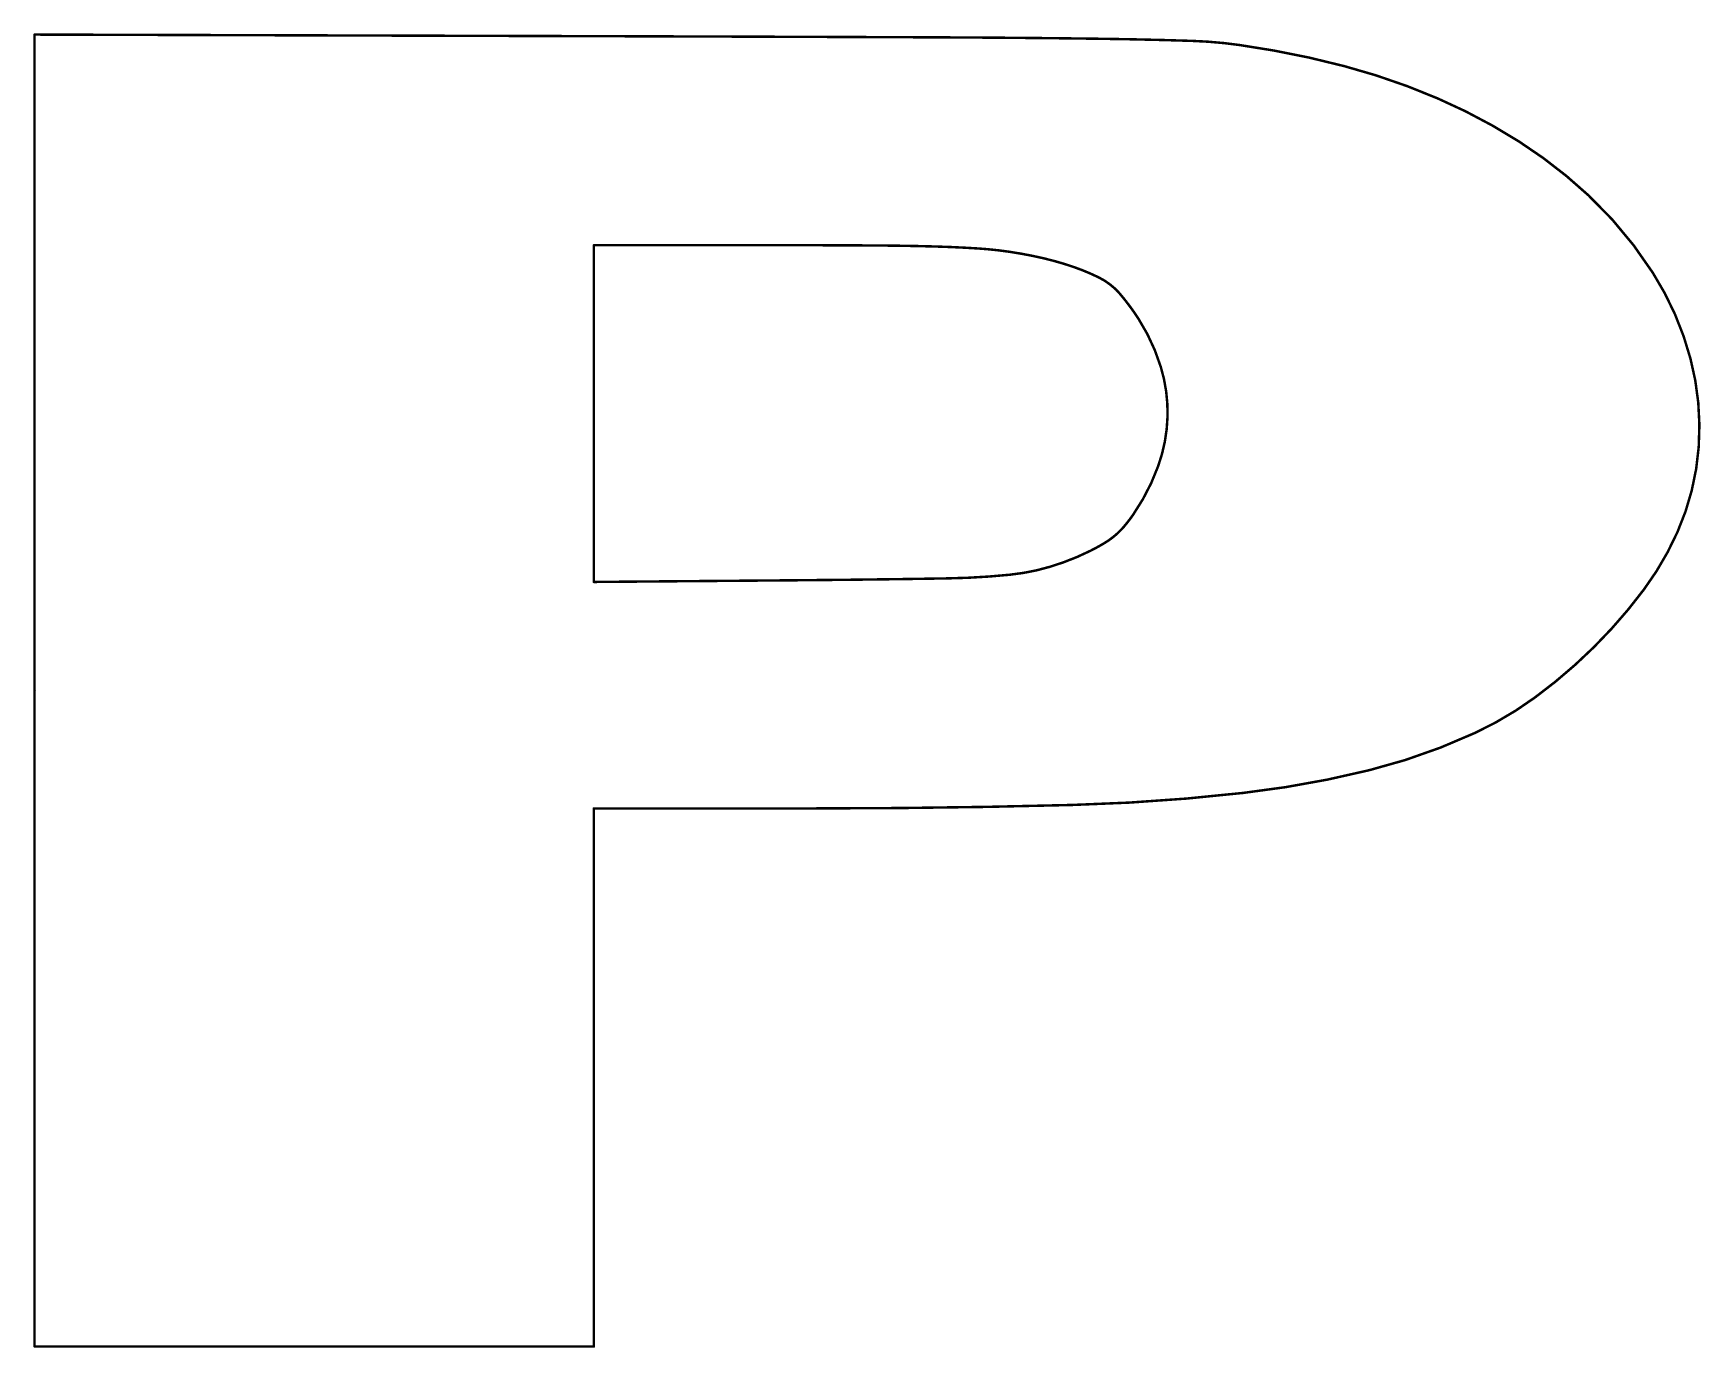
# Model space of a CAD drawing. Header units: millimetres. Extents: x -1282 to 950, y -5021 to 3311.
# Drawn here: x 118.81 to 127.33, y 75.27 to 81.99 of the extents above; entities that cross this region are included whole.
import ezdxf

# ---------------------------------------------------------------- set-up
doc = ezdxf.new("R2010")
doc.units = ezdxf.units.MM
doc.layers.add('TopOverlay', color=2, linetype='Continuous')

msp = doc.modelspace()

# ---------------------------------------------------------------- linework, layer by layer
at = {"layer": 'TopOverlay', "const_width": 0.0127}
for points in [[(118.8144, 81.9813), (121.7637, 81.9729)], [(118.8144, 78.6279), (118.8144, 81.9813)], [(121.6723, 80.0437), (121.6723, 80.9045)], [(121.6723, 80.9045), (122.6205, 80.9045)], [(121.6723, 79.1829), (121.6723, 80.0437)], [(121.6723, 79.1829), (122.7199, 79.1916)], [(118.8144, 75.2746), (118.8144, 78.6279)], [(121.6723, 76.6498), (121.6723, 78.0251)], [(121.6723, 78.0251), (122.7981, 78.0251)], [(121.6723, 75.2746), (121.6723, 76.6498)], [(118.8144, 75.2746), (120.2434, 75.2746)], [(120.2434, 75.2746), (121.6723, 75.2746)]]:
    msp.add_lwpolyline(points, dxfattribs=at)
at = {"layer": 'TopOverlay', "const_width": 0.00635}
for points in [[(118.8112, 81.9813, 1), (118.8176, 81.9813, 1)], [(118.8112, 81.9813, 1), (118.8176, 81.9813, 1)], [(121.7605, 81.9729, 1), (121.7669, 81.9729, 1)], [(121.7605, 81.9729, 1), (121.7669, 81.9729, 1)], [(123.4747, 81.9669, 1), (123.4811, 81.9669, 1)], [(123.4747, 81.9669, 1), (123.4811, 81.9669, 1)], [(124.263, 81.9598, 1), (124.2693, 81.9598, 1)], [(124.263, 81.9598, 1), (124.2693, 81.9598, 1)], [(124.725, 81.9491, 1), (124.7313, 81.9491, 1)], [(124.725, 81.9491, 1), (124.7313, 81.9491, 1)], [(124.9676, 81.928, 1), (124.974, 81.928, 1)], [(124.9676, 81.928, 1), (124.974, 81.928, 1)], [(125.5028, 81.8201, 1), (125.5092, 81.8201, 1)], [(125.5028, 81.8201, 1), (125.5092, 81.8201, 1)], [(125.9794, 81.6555, 1), (125.9858, 81.6555, 1)], [(125.9794, 81.6555, 1), (125.9858, 81.6555, 1)], [(126.3958, 81.4349, 1), (126.4021, 81.4349, 1)], [(126.3958, 81.4349, 1), (126.4021, 81.4349, 1)], [(126.751, 81.1594, 1), (126.7573, 81.1594, 1)], [(126.751, 81.1594, 1), (126.7573, 81.1594, 1)], [(121.6692, 80.9045, 1), (121.6755, 80.9045, 1)], [(121.6692, 80.9045, 1), (121.6755, 80.9045, 1)], [(122.6173, 80.9045, 1), (122.6236, 80.9045, 1)], [(122.6173, 80.9045, 1), (122.6236, 80.9045, 1)], [(123.1099, 80.9031, 1), (123.1163, 80.9031, 1)], [(123.1099, 80.9031, 1), (123.1163, 80.9031, 1)], [(123.4189, 80.8977, 1), (123.4253, 80.8977, 1)], [(123.4189, 80.8977, 1), (123.4253, 80.8977, 1)], [(123.6332, 80.8877, 1), (123.6395, 80.8877, 1)], [(123.6332, 80.8877, 1), (123.6395, 80.8877, 1)], [(123.7925, 80.8708, 1), (123.7988, 80.8708, 1)], [(123.7925, 80.8708, 1), (123.7988, 80.8708, 1)], [(123.9659, 80.8379, 1), (123.9722, 80.8379, 1)], [(123.9659, 80.8378, 1), (123.9722, 80.8378, 1)], [(124.1208, 80.7931, 1), (124.1271, 80.7931, 1)], [(124.1208, 80.7931, 1), (124.1271, 80.7931, 1)], [(127.0799, 80.7635, 1), (127.0862, 80.7635, 1)], [(127.0799, 80.7635, 1), (127.0862, 80.7635, 1)], [(124.2471, 80.7406, 1), (124.2534, 80.7406, 1)], [(124.2471, 80.7406, 1), (124.2534, 80.7406, 1)], [(124.3301, 80.6841, 1), (124.3365, 80.6841, 1)], [(124.3301, 80.6841, 1), (124.3365, 80.6841, 1)], [(124.355, 80.6583, 1), (124.3613, 80.6583, 1)], [(124.355, 80.6583, 1), (124.3613, 80.6583, 1)], [(124.3874, 80.6185, 1), (124.3938, 80.6185, 1)], [(124.3874, 80.6185, 1), (124.3938, 80.6185, 1)], [(124.4214, 80.5732, 1), (124.4277, 80.5732, 1)], [(124.4214, 80.5732, 1), (124.4277, 80.5732, 1)], [(124.4517, 80.5285, 1), (124.458, 80.5285, 1)], [(124.4517, 80.5285, 1), (124.458, 80.5285, 1)], [(124.5657, 80.2826, 1), (124.5721, 80.2826, 1)], [(124.5657, 80.2826, 1), (124.5721, 80.2826, 1)], [(127.2723, 80.3245, 1), (127.2786, 80.3245, 1)], [(127.2723, 80.3245, 1), (127.2786, 80.3245, 1)], [(121.6692, 80.0437, 1), (121.6755, 80.0437, 1)], [(121.6692, 80.0437, 1), (121.6755, 80.0437, 1)], [(124.6002, 80.0287, 1), (124.6065, 80.0287, 1)], [(124.6002, 80.0287, 1), (124.6065, 80.0287, 1)], [(127.3144, 79.8726, 1), (127.3207, 79.8726, 1)], [(127.3144, 79.8726, 1), (127.3207, 79.8726, 1)], [(124.5521, 79.7744, 1), (124.5585, 79.7744, 1)], [(124.5521, 79.7744, 1), (124.5585, 79.7744, 1)], [(124.4247, 79.5271, 1), (124.431, 79.5271, 1)], [(124.4247, 79.5271, 1), (124.431, 79.5271, 1)], [(124.3323, 79.4206, 1), (124.3386, 79.4206, 1)], [(124.3323, 79.4206, 1), (124.3386, 79.4206, 1)], [(124.3779, 79.4661, 1), (124.3843, 79.4661, 1)], [(124.3779, 79.4661, 1), (124.3843, 79.4661, 1)], [(127.2059, 79.4381, 1), (127.2122, 79.4381, 1)], [(127.2059, 79.4381, 1), (127.2122, 79.4381, 1)], [(124.2048, 79.3415, 1), (124.2112, 79.3415, 1)], [(124.2048, 79.3415, 1), (124.2112, 79.3415, 1)], [(124.2782, 79.3818, 1), (124.2845, 79.3818, 1)], [(124.2782, 79.3818, 1), (124.2845, 79.3818, 1)], [(124.001, 79.2609, 1), (124.0074, 79.2609, 1)], [(124.001, 79.2609, 1), (124.0074, 79.2609, 1)], [(121.6692, 79.1829, 1), (121.6755, 79.1829, 1)], [(121.6692, 79.1829, 1), (121.6755, 79.1829, 1)], [(122.7167, 79.1916, 1), (122.7231, 79.1916, 1)], [(122.7167, 79.1916, 1), (122.7231, 79.1916, 1)], [(123.4752, 79.2011, 1), (123.4816, 79.2011, 1)], [(123.4752, 79.2011, 1), (123.4816, 79.2011, 1)], [(123.7941, 79.2198, 1), (123.8004, 79.2198, 1)], [(123.7941, 79.2198, 1), (123.8004, 79.2198, 1)], [(127.0343, 79.1442, 1), (127.0407, 79.1442, 1)], [(127.0343, 79.1442, 1), (127.0407, 79.1442, 1)], [(126.7791, 78.85, 1), (126.7855, 78.85, 1)], [(126.7791, 78.85, 1), (126.7855, 78.85, 1)], [(118.8112, 78.6279, 1), (118.8176, 78.6279, 1)], [(118.8112, 78.6279, 1), (118.8176, 78.6279, 1)], [(126.4787, 78.593, 1), (126.485, 78.593, 1)], [(126.4787, 78.593, 1), (126.485, 78.593, 1)], [(126.1708, 78.4109, 1), (126.1771, 78.4109, 1)], [(126.1708, 78.4109, 1), (126.1771, 78.4109, 1)], [(125.6304, 78.2204, 1), (125.6367, 78.2204, 1)], [(125.6304, 78.2204, 1), (125.6367, 78.2204, 1)], [(124.1136, 78.0428, 1), (124.12, 78.0428, 1)], [(124.1136, 78.0428, 1), (124.12, 78.0428, 1)], [(124.9873, 78.1044, 1), (124.9937, 78.1044, 1)], [(124.9873, 78.1044, 1), (124.9937, 78.1044, 1)], [(121.6692, 78.0251, 1), (121.6755, 78.0251, 1)], [(121.6692, 78.0251, 1), (121.6755, 78.0251, 1)], [(122.7949, 78.0251, 1), (122.8013, 78.0251, 1)], [(122.7949, 78.0251, 1), (122.8013, 78.0251, 1)], [(121.6692, 76.6498, 1), (121.6755, 76.6498, 1)], [(121.6692, 76.6498, 1), (121.6755, 76.6498, 1)], [(118.8112, 75.2746, 1), (118.8176, 75.2746, 1)], [(118.8112, 75.2746, 1), (118.8176, 75.2746, 1)], [(120.2402, 75.2746, 1), (120.2465, 75.2746, 1)], [(120.2402, 75.2746, 1), (120.2465, 75.2746, 1)], [(121.6692, 75.2746, 1), (121.6755, 75.2746, 1)], [(121.6692, 75.2746, 1), (121.6755, 75.2746, 1)]]:
    msp.add_lwpolyline(points, format="xyb", close=True, dxfattribs=at)
at = {"layer": 'TopOverlay', "const_width": 0.0127}
for points in [[(121.7637, 81.9729, -0.000307), (123.4779, 81.9669)], [(123.4779, 81.9669, -0.002474), (124.2661, 81.9598)], [(124.2661, 81.9598, -0.004638), (124.7281, 81.9491)], [(124.7281, 81.9491, -0.026949), (124.9708, 81.928)], [(124.9708, 81.928, -0.029403), (125.506, 81.8201)], [(125.506, 81.8201, -0.037287), (125.9826, 81.6555)], [(125.9826, 81.6555, -0.04015), (126.3989, 81.4349)], [(126.3989, 81.4349, -0.046179), (126.7542, 81.1594)], [(126.7542, 81.1594, -0.062824), (127.0831, 80.7635)], [(122.6205, 80.9045, -0.001508), (123.1131, 80.9031)], [(123.1131, 80.9031, -0.005664), (123.4221, 80.8977)], [(123.4221, 80.8977, -0.008871), (123.6363, 80.8877)], [(123.6363, 80.8877, -0.020812), (123.7957, 80.8708)], [(123.7957, 80.8708, -0.020235), (123.969, 80.8379)], [(123.969, 80.8378, -0.026497), (124.124, 80.7931)], [(124.124, 80.7931, -0.029691), (124.2503, 80.7406)], [(127.0831, 80.7635, -0.077505), (127.2755, 80.3245)], [(124.2503, 80.7406, -0.072561), (124.3333, 80.6841)], [(124.3333, 80.6841, -0.030478), (124.3581, 80.6583)], [(124.3581, 80.6583, -0.010752), (124.3906, 80.6185)], [(124.3906, 80.6185, -0.010627), (124.4245, 80.5732)], [(124.4245, 80.5732, -0.012272), (124.4548, 80.5285)], [(124.4548, 80.5285, -0.068751), (124.5689, 80.2826)], [(124.5689, 80.2826, -0.081153), (124.6034, 80.0287)], [(127.2755, 80.3245, -0.082933), (127.3176, 79.8726)], [(124.6034, 80.0287, -0.080067), (124.5553, 79.7744)], [(127.3176, 79.8726, -0.086287), (127.209, 79.4381)], [(124.5553, 79.7744, -0.064757), (124.4279, 79.5271)], [(124.4279, 79.5271, -0.024707), (124.3811, 79.4661)], [(124.3355, 79.4206, -0.039547), (124.2813, 79.3818)], [(124.3811, 79.4661, -0.041514), (124.3355, 79.4206)], [(127.209, 79.4381, -0.055782), (127.0375, 79.1442)], [(124.208, 79.3415, -0.042682), (124.0042, 79.2609)], [(124.2813, 79.3818, -0.020155), (124.208, 79.3415)], [(124.0042, 79.2609, -0.047808), (123.7972, 79.2198)], [(123.4784, 79.2011, -0.002124), (122.7199, 79.1916)], [(123.7972, 79.2198, -0.020915), (123.4784, 79.2011)], [(127.0375, 79.1442, -0.037377), (126.7823, 78.85)], [(126.7823, 78.85, -0.037002), (126.4818, 78.593)], [(126.4818, 78.593, -0.049822), (126.174, 78.4109)], [(126.174, 78.4109, -0.047831), (125.6336, 78.2204)], [(125.6336, 78.2204, -0.032391), (124.9905, 78.1044)], [(124.1168, 78.0428, -0.006722), (122.7981, 78.0251)], [(124.9905, 78.1044, -0.021732), (124.1168, 78.0428)]]:
    msp.add_lwpolyline(points, format="xyb", dxfattribs=at)

doc.saveas('drawing.dxf')
